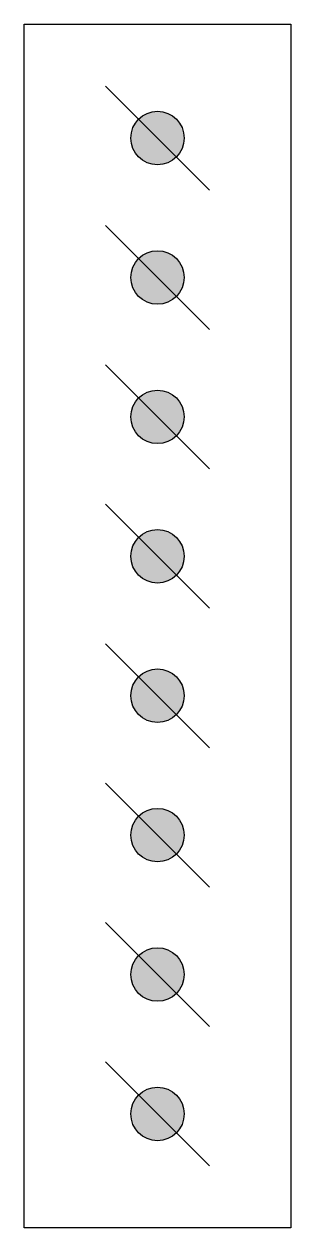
# Model space of a CAD drawing. Header units: millimetres. Extents: x -100 to 100, y -450 to 450.
import ezdxf

# ---------------------------------------------------------------- set-up
doc = ezdxf.new("R2010")
doc.units = ezdxf.units.MM

msp = doc.modelspace()

# ---------------------------------------------------------------- hatches: boundary and pattern name
at = {"linetype": 'ByBlock', "lineweight": -2}
for points in [[(0, 344.78, 1), (0, 384.78, 1)], [(0, 240.56, 1), (0, 280.56, 1)], [(0, 136.34, 1), (0, 176.34, 1)], [(0, 32.11, 1), (0, 72.11, 1)], [(0, -72.11, 1), (0, -32.11, 1)], [(0, -176.34, 1), (0, -136.34, 1)], [(0, -280.56, 1), (0, -240.56, 1)], [(20, -364.78, 1), (-20, -364.78, 1)]]:
    msp.add_hatch(color=0, dxfattribs=at).paths.add_polyline_path(points)

# ---------------------------------------------------------------- linework, layer by layer
at = {"color": 0, "linetype": 'ByBlock', "lineweight": -2}
for p, q in [((-100, 450), (100, 450)), ((-100, -450), (-100, 450)), ((100, 450), (100, -450)), ((38.89, 325.89), (-38.89, 403.68)), ((38.89, 221.67), (-38.89, 299.45)), ((38.89, 117.45), (-38.89, 195.23)), ((38.89, 13.22), (-38.89, 91)), ((38.89, -91), (-38.89, -13.22)), ((38.89, -195.23), (-38.89, -117.45)), ((38.89, -299.45), (-38.89, -221.67)), ((38.89, -403.68), (-38.89, -325.89)), ((100, -450), (-100, -450))]:
    msp.add_line(p, q, dxfattribs=at)
for centre in [(0, 364.78), (0, 260.56), (0, 156.34), (0, 52.11), (0, -52.11), (0, -156.34), (0, -260.56), (0, -364.78)]:
    msp.add_circle(centre, 20, dxfattribs=at)

doc.saveas('drawing.dxf')
